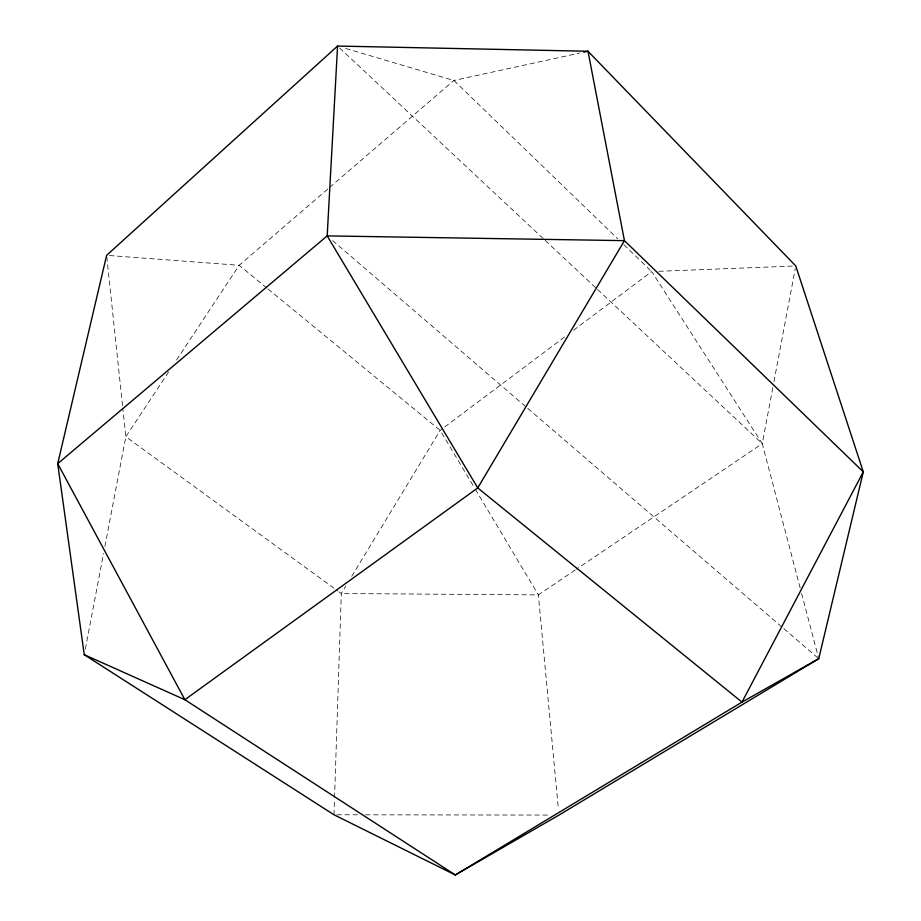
<?xml version="1.0" encoding="UTF-8"?>
<svg xmlns="http://www.w3.org/2000/svg" width="921" height="921" viewBox="0 0 921 921"><rect width="100%" height="100%" fill="white"/><g stroke="black" fill="none" stroke-linecap="round" stroke-linejoin="round"><path stroke-width="0.69" stroke-dasharray="4.61 3.45" d="M333.989 814.774L334.507 798.968M334.553 797.54L341.3 593.527L345.755 586.159M800.165 587.943L762.266 443.657L772.903 387.246M773.962 381.605L795.237 268.771M85.331 649.086L103.555 553.452M104.902 546.429L125.82 436.738L122.792 408.164M351.707 576.35L440.169 430.372L443.611 427.781M168.624 371.992L125.82 436.738L337.823 590.994M176.544 360.007L239.172 265.294L328.544 188.368M329.637 187.424L453.88 80.472L579.608 53.084M444.762 426.918L566.622 335.44M573.518 330.259L651.7 271.58L762.266 443.657L576.477 569.155M575.291 569.961L538.371 594.897L341.3 593.527L338.974 591.835M658.826 271.304L792.912 266.065M336.856 814.786L359.777 814.809M365.51 814.82L550.355 815.085M109.484 255.543L239.172 265.294L266.94 288.1M345.778 48.479L453.88 80.472L617.692 238.735M268.046 289.01L440.169 430.372L474.614 488.084M332.642 240.588L526.651 407.45M527.733 408.383L782.781 627.754M783.863 628.686L817.652 657.755M339.665 48.019L544.15 239.46M545.197 240.439L596.578 288.549M597.625 289.528L762.266 443.657M623.874 244.71L651.7 271.58M475.34 489.304L538.371 594.897L558.414 809.375M801.615 593.492L818.378 657.306M106.778 256.752L122.643 406.737"/><path stroke-width="1.38" d="M337.57 46.05L327.185 235.891L477.746 487.934L741.992 702.113L818.746 658.688L863.288 471.863L795.767 265.95L587.989 51.254L337.57 46.05L106.629 255.324L57.712 463.643L84.248 654.704L333.989 814.774L455.296 874.95L558.955 815.097L818.746 658.688M583.799 52.163L587.989 51.254L624.438 240.646L863.288 471.863L741.992 702.113L455.296 874.95L184.868 699.707L84.248 654.704M624.438 240.646L477.746 487.934L184.868 699.707L57.712 463.643L327.185 235.891L624.438 240.646"/></g></svg>
